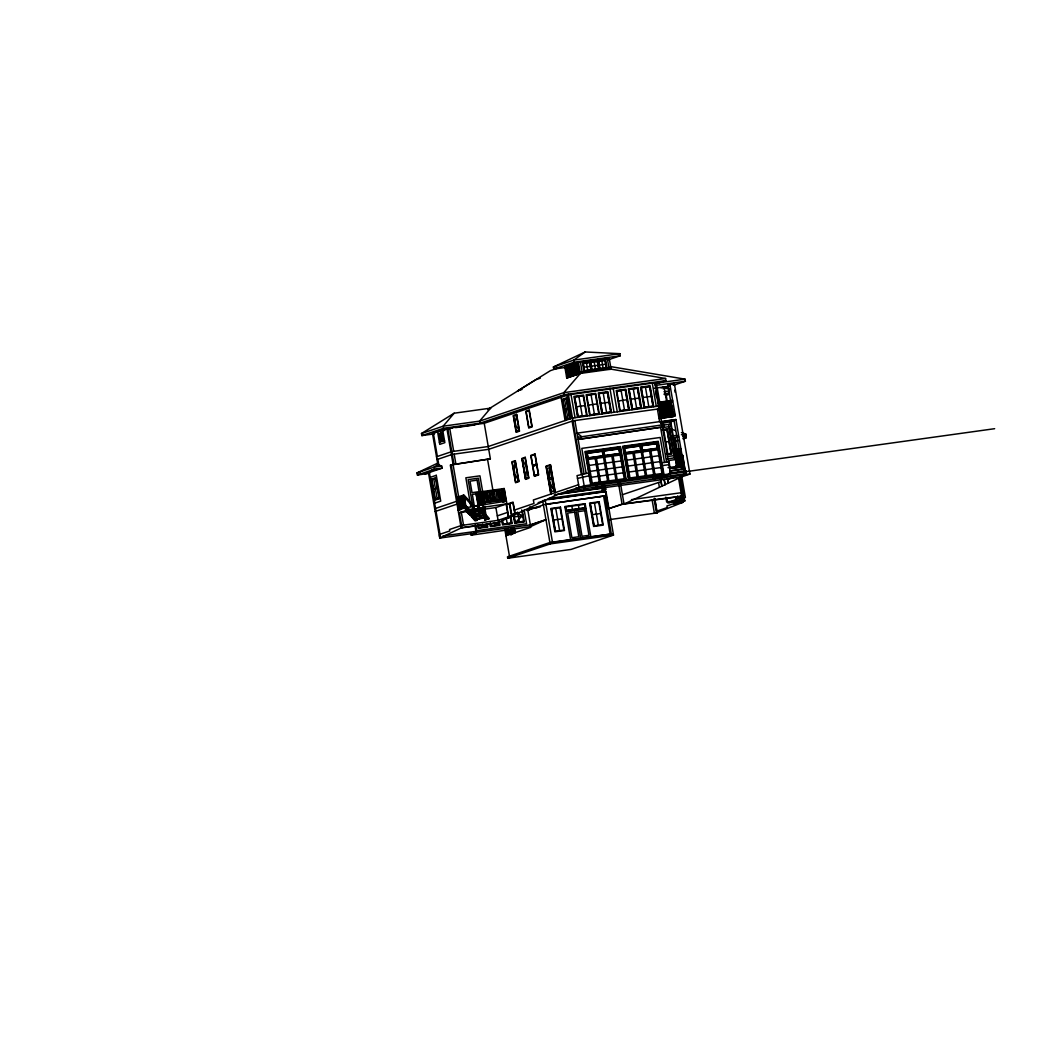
<?xml version="1.0" encoding="UTF-8"?>
<svg xmlns="http://www.w3.org/2000/svg" width="1047" height="1047" viewBox="0 0 1047 1047"><rect width="100%" height="100%" fill="white"/><g stroke="black" fill="none" stroke-linecap="round" stroke-linejoin="round"><path stroke-width="1.5" d="M676.179 449.294L683.22 455.969L676.179 449.294L675.982 450.092L680.786 449.425L680.969 448.626M514.928 463.625L515.163 461.439M528.46 477.628L525.633 478.584L525.869 476.398M525.96 475.508L526.144 473.794M526.248 472.76L526.445 470.901M526.549 469.959L525.895 466.124M514.221 469.841L514.888 473.741M514.326 468.899L514.522 467.198M514.601 466.53L514.81 464.672M548.942 477.759L548.654 480.311L549.754 482.392M549.086 476.594L549.361 474.121M549.531 472.747L549.884 469.658M550.041 468.349L550.395 465.221L546.285 466.609L551.023 494.014M515.242 422.281L515.713 425.03M515.464 420.986L515.883 418.591M516.132 417.151L516.485 415.188M672.37 401.171L658.445 403.043L661.089 416.235M421.849 435.604L443.496 428.288L443.13 426.194L479.605 421.116L490.637 408.134L454.162 413.212L443.13 426.194L421.483 433.51L421.849 435.604L434.531 433.838M655.095 384.236L665.918 380.585L665.565 378.49L611.082 369.159L580.365 373.426L563.823 392.651L479.605 421.116L479.971 423.21L443.496 428.288M513.763 514.09L515.203 522.466L516.354 521.419M517.283 520.568L518.422 519.521M519.482 518.54L520.752 517.388M521.485 516.721L522.558 515.726L521.197 515.072M611.082 369.159L609.158 357.982L578.441 362.262L564.83 366.869L566.754 378.006L569.28 376.082M608.569 359.71L620.23 355.771L619.876 353.677L585.181 351.962L573.795 360.089L553.392 366.987L553.758 369.081L566.466 367.314M425.082 473.925L442.083 468.179L441.716 466.085L437.868 464.593L434.047 467.145L417.033 472.904L417.4 474.998L428.275 473.48M421.483 433.51L454.162 413.212M488.373 409.181L550.395 370.664L557.776 368.164M487.915 409.835L490.637 408.134M585.181 351.962L553.392 366.987L556.572 366.542M430.396 472.511L428.472 472.773L439.766 538.093L462.002 527.57L498.464 522.492L495.885 507.559L506.944 503.829L504.157 488.517L480.678 491.789M994.65 428.694L584.174 485.834L558.496 494.066L497.639 522.885L461.164 527.963L450.315 465.117L490.376 458.822L484.238 423.289L568.456 394.824L654.846 382.796L670.551 473.781L653.485 479.133L652.975 476.228M670.159 417.164L673.365 416.719L667.842 384.759L674.307 383.477L689.96 474.055L681.348 476.961L625.988 503.175L608.477 508.711L603.844 481.895M668.994 502.691L683.547 495.82L680.197 476.359M681.767 476.568L685.366 497.417L676.349 501.67L675.734 498.097L678.521 497.155M437.581 463.206L417.033 472.904L420.213 472.459M683.311 501.107L679.228 502.887L682.749 502.39L682.461 500.715M470.849 533.067L471.202 535.161L476.228 533.015L474.867 525.123M682.749 502.39L656.993 512.598L654.702 498.346L657.136 512.873L609.249 519.665M580.247 372.169L566.558 376.841L580.208 372.222L610.872 367.916L610.008 368.204L610.231 369.447M553.758 369.081L574.162 362.183L620.23 355.771M567.186 368.269L570.026 367.314M573.992 365.979L576.818 365.01L578.036 371.999L575.196 372.954M540.278 378.176L535.698 379.734L517.519 390.963L522.1 389.405M567.788 371.764L570.628 370.808M571.191 370.612L574.031 369.656M574.594 369.46L577.421 368.505M603.831 359.788L609.158 357.982M568.39 375.258L571.23 374.289M566.623 377.182L580.221 372.588L610.925 368.256L610.074 368.544M578.441 362.262L580.365 373.426L567.618 377.745L565.694 366.568M437.868 464.593L432.503 433.537L447.776 428.367L484.238 423.289M479.971 423.21L564.189 394.745L665.918 380.585M439.805 437.711L442.632 436.756M439.387 442.279L444.491 440.551M564.425 409.691L568.115 408.448M653.42 383.281L654.846 382.796M436.507 456.754L451.781 451.597L488.255 446.519L572.473 418.054L658.851 406.027L657.437 406.511M516.302 431.508L519.129 430.539L518.095 428.864M528.905 427.241L531.745 426.286M436.992 459.554L452.265 454.385L488.74 449.307L572.958 420.842L659.335 408.827M661.05 387.953L664.099 386.919L669.36 417.387M663.065 388.803L668.876 386.827M673.3 385.335L685.392 381.252L685.026 379.158L610.27 366.542M417.4 474.998L434.4 469.239L442.083 468.179M665.159 394.536L666.01 394.248L669.962 416.785M665.892 395.439L668.981 394.392M453.076 464.567L460.85 509.588L458.939 509.85L451.165 464.829L490.376 458.822M431.835 479.578L435.657 478.283L439.086 498.176L435.264 499.471L431.835 479.578L435.617 478.492M664.531 402.192L667.161 415.384M668.13 401.629L670.198 416.745M669.085 401.564L672.331 416.025M672.318 400.334L672.475 401.132L672.318 400.334L657.608 402.441M670.604 401.341L673.561 415.607M671.768 401.498L665.565 403.448L666.913 403.867M665.683 404.142L671.572 402.153M665.892 404.116L669.609 402.964L668.771 403.095M671.624 402.284L670.368 402.611L672.999 415.803M577.774 437.332L663.706 424.689L664.073 426.783L578.127 439.426L664.073 426.783M433.615 489.499L437.306 488.255M662.358 416.052L660.421 402.729M668.444 415.214L666.494 401.878M674.739 414.285L660.003 416.405M667.934 417.413L673.417 415.554M666.285 403.985L668.575 417.243L674.176 415.45M669.347 417.216L674.216 415.711M532.792 465.352L536.483 464.109M532.753 465.549L536.574 464.266M532.844 466.072L536.666 464.789M435.303 499.275L438.994 498.032M532.949 466.229L536.627 464.986M661.167 421.993L675.956 419.533L684.738 471.281M660.709 423.695L674.333 420.973M458.062 497.77L457.303 497.168L463.965 495.048L473.65 505.57L475.979 519.05M457.748 497.678L459.489 507.795L457.905 497.613M460.667 507.468L458.599 497.39L460.34 507.507M459.11 497.207L460.994 507.285M460.51 496.736L462.25 506.866M461.832 496.291L464.03 506.329L462.957 506.617L461.217 496.5L462.159 496.239L463.9 506.368M457.434 497.862L463.729 495.859M476.922 493.189L479.094 505.753L478.165 505.937L475.992 493.373L481.319 491.697L483.478 504.261L482.562 504.445L482.314 503.057L505.321 499.799L505.282 501.291L505.321 499.799M478.296 492.993L479.958 503.515M481.45 492.456L476.411 494.027L480.521 492.64L482.248 502.652L478.139 504.052L479.186 503.777L477.327 493.634M482.667 492.326L484.408 502.338M434.688 508.724L456.571 501.33M486.318 491.684L487.601 501.893L485.991 491.724M487.457 491.553L489.525 501.631M515.713 481.934L518.54 480.979L517.689 479.29M534.559 475.56L538.237 474.317M489.198 491.279L491.122 501.408L489.368 491.292M491.108 491.017L492.718 501.186M492.247 490.886L494.001 501.003L492.666 490.794M493.948 490.624L496.016 500.702M495.859 490.349L497.469 500.518M497.142 490.179L499.21 500.257M435.172 511.512L457.042 504.117M500.754 500.034L499 489.917L500.61 500.086M500.597 489.695L502.207 499.864M504.157 488.517L506.041 501.173L503.005 502.207M501.709 489.682L503.581 499.641M503.528 489.381L504.968 499.498L503.528 489.381L479.997 492.744L481.738 502.861L480.377 492.653M457.303 497.168L459.24 508.332L465.457 505.871L463.978 497.286M459.24 508.332L465.535 506.329L465.784 507.73L475.508 518.239L465.496 507.69L458.089 510.138M478.78 503.96L481.515 503.031L479.67 492.901L481.345 504.942L474.317 505.923L472.328 494.406L479.356 493.425M482.314 503.057L478.845 504.353M675.982 450.092L679.974 467.355L675.119 438.078L674.268 438.366L675.079 443.117M486.462 502.023L484.408 492.051M465.535 506.329L465.143 507.821L506.316 501.081M683.325 436.835L686.191 435.866L685.89 434.099L681.401 432.581M458.573 512.925L466.609 510.399C467.865 522.073 499.641 506.813 472.053 514.758M467.944 509.954L479.304 508.371L466.556 510.046M674.137 441.913L678.6 440.407M683.076 438.889L686.047 437.882L685.746 436.128L682.919 436.52M477.916 508.476L479.251 508.017M477.969 505.963L489.158 518.645L477.484 506.028L477.969 508.816L479.304 508.371M479.984 508.24L482.706 507.311L483.57 512.297M469.894 511.878L468.624 512.677L481.319 510.648L468.14 512.742L481.319 510.648M484.054 507.128L506.944 503.829M468.14 512.742L469.475 512.297M481.254 510.295L479.984 511.093M483.269 512.572L470.627 514.954M577.499 478.414L589.16 475.77M470.155 515.019L483.321 512.925M474.644 519.508L472.105 516.943L485.271 514.849L483.936 515.294M472.158 517.297L485.337 515.189L484.329 508.724M676.571 449.988L676.82 449.202M677.854 449.817L681.1 466.975M485.337 515.189L475.482 516.838M679.267 449.634L683.01 469.043M675.236 452.068L673.888 451.637L680.092 449.687M474.173 519.574L487.274 517.126L475.286 518.788L473.008 505.662L475.613 518.815L477.327 520.294L475.155 520.896L465.98 510.491L463.481 496.082L472.773 506.172M578.585 484.696L533.355 499.982L533.983 503.463L514.417 510.072M674.006 452.33L679.896 450.341M477.432 518.762L487.274 517.126M477.484 519.103L487.339 517.467M477.969 508.816L487.156 519.22L488.674 518.71M497.325 515.857L507.612 512.376M484.041 515.098L484.905 520.084L484.787 515.935L487.64 519.155L489.158 518.645M486.266 519.888L484.905 520.084M538.145 502.665L542.398 501.225M439.478 536.43L439.596 534.402L449.804 530.947L449.556 529.494L461.622 525.411L498.097 520.333L508.384 516.852M527.439 510.255L530.292 509.287L529.861 506.787M515.333 514.509L513.043 502.089L506.238 504.392L508.462 517.297L511.865 516.145M526.903 510.53L543.314 504.981M549.243 503.869L550.382 503.489M678.77 463.219L679.254 466.072M678.692 463.572L683.102 462.957M683.063 462.695L678.626 463.284M673.888 451.637L674.608 451.532L677.069 465.758L676.31 465.863L681.649 463.834M676.31 465.863L681.78 464.017M604.027 491.632L602.47 492.169L604.394 491.894M679.464 466.046L676.441 449.988M679.621 467.42L681.662 466.831L669.596 468.506M599.159 496.919L600.284 496.54M604.76 495.912L544.767 504.497L604.76 495.912L611.33 533.957L572.081 539.65M660.199 478.204L665.303 476.477L686.413 473.532L685.968 470.914L669.373 473.231M669.177 473.597L684.267 471.49L680.956 454.333L683.927 471.516L685.968 470.914M530.384 525.005L544.846 520.11M507.978 528.617L508.292 533.59L515.032 530.934M622.415 494.708L660.971 481.685M675.472 476.778L667.777 479.382L668.418 483.086M514.313 531.313L508.227 533.237M508.292 533.59L515.098 531.287M681.322 475.259L686.413 473.532M505.937 535.737L530.79 527.335L527.74 509.64L530.292 509.287M510.53 534.533L514.993 533.015M608.477 508.711L622.075 504.117L683.547 495.82M613.254 533.682L549.911 542.503L507.481 556.847L507.73 558.234L550.146 543.903L613.503 535.082L605.951 491.37L546.756 499.615M678.678 501.984L666.939 505.95L667.227 507.599L656.849 511.106M673.81 501.12L674.347 504.235L684.751 501.016L684.463 499.327L666.651 501.984L665.827 497.155M684.751 501.016L674.347 504.235M657.136 512.873L656.495 513.082L653.995 498.608M613.503 535.082L571.073 549.426L507.73 558.234M566.754 378.006L580.365 373.426M669.609 474.069L670.564 473.807M663.994 475.835L575.601 488.282M471.202 535.161L530.659 526.576L545.958 519.613L530.371 524.874L474.055 532.622M619.876 353.677L573.795 360.089L574.162 362.183M564.83 366.869L568.063 366.411M583.938 367.222L590.325 366.332M591.607 366.149L598.007 365.259M599.29 365.076L605.69 364.186M592.209 369.643L598.609 368.753L597.405 361.765M665.565 378.49L563.823 392.651L564.189 394.745M656.482 383.137L685.026 379.158M655.252 385.44L685.392 381.252M583.048 395.858L574.738 397.009L578.114 416.549L586.425 415.397M586.896 395.321L595.206 394.156M616.971 391.133L625.281 389.968L628.658 409.521L620.348 410.673M667.842 384.759L672.318 384.144M654.192 388.293L668.706 386.278M664.007 391.709L669.046 391.002M664.217 393.829L668.915 393.175M664.23 394.497L666.01 394.248M576.426 406.786L584.736 405.621M588.584 405.084L596.895 403.933M600.572 403.422L609.053 402.244M618.659 400.909L626.97 399.745M630.817 399.208L639.128 398.056M642.806 397.546L651.286 396.355M446.035 428.956L452.435 428.066M455.628 427.621L474.828 424.951M440.08 430.971L444.883 430.304M432.503 433.537L434.413 433.262M670.8 402.414L671.703 402.153M670.119 402.65L670.944 402.506M667.436 403.553L668.928 403.187M666.756 403.789L667.58 403.645M590.272 414.861L598.583 413.709M661.233 411.105L668.117 410.149M661.717 413.905L668.601 412.937M660.042 416.667L674.778 414.547M670.734 416.523L668.693 403.226M659.348 418.277L675.354 416.052L669.831 384.092M668.575 417.243L666.258 401.904M669.282 417.007L667.345 403.684M662.162 418.277L666.965 417.609M663.706 424.689L659.584 421.653L577.041 433.144L581.177 436.18L581.53 438.274M661.56 421.548L675.956 419.533M441.716 466.085L434.047 467.145L434.4 469.239M672.357 435.984L676.872 435.356M681.375 434.727L685.89 434.099M431.848 470.103L439.531 469.043M672.658 437.751L678.678 436.913M683.181 436.285L686.191 435.866M675.119 438.078L673.195 438.353L675.38 450.995M683.22 438.274L686.047 437.882M665.761 441.952L668.968 441.507M587.066 453.194L619.052 448.744M624.81 447.933L656.809 443.483M625.007 448.09L640.044 445.996L640.829 450.537L625.792 452.631M587.904 458.076L619.903 453.626M625.661 452.828L657.647 448.365M588.152 459.476L620.138 455.026M625.897 454.215L657.896 449.765M675.865 449.399L680.668 448.731M677.029 450.354L679.856 467.394M679.228 450.576L680.144 450.315M680.537 467.158L677.37 450.93L680.432 467.198M678.443 450.838L679.843 450.511L674.726 452.239L676.257 465.601M677.095 451.296L678.6 450.93M675.865 451.715L677.252 451.388M675.079 451.977L676.48 451.65M670.237 470.757L683.809 468.873L681.78 469.462L679.045 452.265M589.173 465.405L596.214 464.423M597.484 464.253L604.525 463.271M605.807 463.088L612.848 462.107M614.131 461.936L621.159 460.955M626.917 460.157L633.958 459.175M635.241 458.992L642.282 458.01M643.565 457.84L650.593 456.858M651.875 456.675L658.916 455.694M680.615 453.757L683.154 469.056M685.065 471.124L682.775 455.798M676.323 457.631L666.874 458.939M590.194 471.333L597.235 470.365M598.518 470.182L605.559 469.2M606.828 469.017L613.869 468.048M615.152 467.865L622.193 466.883M627.951 466.085L634.979 465.104M636.262 464.92L643.303 463.952M644.586 463.769L651.627 462.787M652.896 462.604L659.937 461.635M676.624 459.424L668.824 460.51L670.08 467.865M588.676 472.982L577.015 475.613L579.083 487.549M661.94 462.787L668.496 461.871M662.424 465.575L668.981 464.659M678.286 464.973L676.336 451.637M475.992 493.373L478.806 505.845M591.215 477.275L598.256 476.293M599.538 476.11L606.579 475.129M607.862 474.958L614.89 473.977M616.173 473.794L623.214 472.812M628.972 472.014L636.013 471.032M637.296 470.862L644.324 469.881M645.606 469.697L652.647 468.716M653.93 468.546L660.971 467.564M677.003 465.405L674.988 452.095M677.605 465.195L675.668 451.872M478.636 493.202L480.377 503.319L478.767 493.15M667.986 467.643L683.874 465.431M672.423 468.454L678.456 467.616M682.683 469.213L673.967 420.213M683.259 469.017L679.477 449.569M670.041 471.124L682.121 469.396M592.249 483.204L624.234 478.754M629.993 477.956L661.992 473.493M482.248 502.652L505.256 499.393M567.055 491.174L689.96 474.055M479.081 503.764L477.576 493.608L478.937 503.803M480.102 503.463L478.047 493.032M464.816 505.963L465.81 505.753L475.102 515.831L465.169 505.845M465.889 506.211L474.54 516.38M461.688 507.049L460.104 496.932M505.282 501.291L506.041 501.173M558.496 494.066L681.348 476.961M554.282 494.851L602.234 488.177M479.094 505.753L476.28 493.268M606.305 489.093L603.53 489.486L602.038 482.981M602.117 489.865L604.996 489.459M602.051 490.402L605.258 489.957M548.615 498.503L602.719 490.978M469.449 510.007L478.453 508.75L482.968 513.881M548.798 499.55L602.889 492.025L601.423 483.505M545.238 500.27L542.673 500.623L550.146 543.903M495.885 507.559L459.424 512.637L462.002 527.57M529.128 508.41L540.265 506.866M529.206 508.855L537.163 507.743M477.327 520.294L475.286 518.788M631.459 499.641L682.971 492.47M514.247 516.891L522.558 515.726M623.148 504.131L682.723 496.213M685.366 497.417L677.998 498.437L677.579 496.016M478.728 527.544L487.051 526.392L486.567 523.592M515.203 522.466L523.526 521.314M684.673 500.505L667.711 502.874L666.952 498.477M553.51 520.058L561.833 518.906M592.222 514.679L600.546 513.514M442.96 535.946L475.94 531.353M439.766 538.093L476.228 533.015M514.313 531.222L514.142 528.159M512.389 531.915L511.525 528.997M511.826 532.112L511.067 529.154M508.75 533.106L508.214 528.578M552.947 542.307L570.628 539.846M664.034 425.043L670.538 424.153M662.594 427.556L668.85 426.692L673.849 455.654L667.489 456.544M662.816 429.492L667.436 428.851L671.768 453.979L667.148 454.62M661.652 430.186L667.057 429.44L671.192 453.521L665.813 454.267M663.798 387.927L670.08 389.235M670.944 429.034L675.42 430.553M485.18 525.542L487.051 526.392M516.197 512.65L517.401 513.239M518.671 513.855L520.267 514.614M482.876 524.429L484.159 525.057M676.768 449.83L683.22 455.969M676.218 450.014L682.579 456.047M603.543 484.565L604.852 485.926M473.414 506.081L463.324 495.139L464.122 495.99M465.771 506.081L475.181 516.302M516.341 426.024L517.493 427.896M550.251 483.334L551.311 485.35M551.848 486.384L553.104 488.779M553.601 489.721L555.132 492.613L550.395 465.221M523.081 460.641L522.257 459.044L525.633 478.584M523.5 461.465L524.351 463.127M524.704 463.821L525.489 465.352M515.386 474.71L516.132 476.202M516.564 477.052L517.375 478.675M674.805 390.204L675.171 392.298M682.631 455.667L685.301 471.098M681.204 454.306L684.162 471.477M672.148 406.733L672.658 409.678M673.169 412.623L673.326 415.646L670.813 401.276M679.359 450.576L682.579 469.239M670.708 402.545L672.894 415.842M679.032 450.733L682.107 469.449M678.796 450.76L682.016 469.436M670.289 404.247L672.226 416.065M677.959 449.778L680.995 467.014M671.978 416.104L669.295 401.485L671.31 416.326L669.02 403.069M678.011 451.035L680.759 467.041M669.125 403.03L671.546 416.3M668.444 403.252L670.878 416.523M668.012 401.668L670.63 416.549M667.777 401.695L670.198 414.965M670.734 421.627L678.247 465.09M680.013 477.864L682.749 493.674M683.024 495.257L683.442 497.678M670.224 422.36L677.893 466.779M666.154 401.943L668.85 417.203M682.539 499.602L682.853 501.369M668.771 424.388L674.556 457.879M663.222 402.336L665.643 415.594M661.94 402.506L663.89 415.842L661.599 402.585M661.704 402.545L664.125 415.803M656.979 386.487L662.502 418.434M655.985 391.107L660.749 418.682M655.867 393.292L656.417 396.473M657.411 409.089L659.584 421.653M660.67 427.935L666.586 462.133M652.281 383.15L656.299 406.38M664.505 462.421L660.186 437.476L581.805 448.378L586.124 473.336M667.423 478.649L668.208 483.191M653.734 406.746L650.122 385.806L640.515 387.141L644.141 408.081M664.007 474.723L658.236 441.324L622.716 446.258L628.488 479.657M663.523 474.788L657.843 441.913L623.292 446.716L628.972 479.591M664.361 479.788L665.185 484.617M664.086 479.552L664.989 484.709M656.561 442.083L662.241 474.958M645.436 387.168L648.813 406.707M660.788 479.304L661.966 486.174M660.487 478.845L661.756 486.24M658.563 482.497L659.401 487.352M650.854 450.747L654.951 474.474M649.572 450.917L653.668 474.657M641.575 408.435L637.963 387.495L628.357 388.83L631.982 409.77M633.278 388.856L636.655 408.409M652.216 500.505L654.427 513.37M641.445 445.616L642.295 450.511M642.531 451.898L646.627 475.639M640.175 445.8L641.013 450.681M641.248 452.082L645.358 475.809M629.417 410.123L625.805 389.183L616.212 390.518L619.824 411.458M634.22 453.063L638.317 476.791M632.938 453.233L637.034 476.974M621.12 390.557L624.496 410.097M624.575 446.546L630.255 479.421M613.254 388.594L617.259 411.824M607.286 358.244L609.21 369.421M626.25 479.971L620.478 446.572L584.972 451.519L590.744 484.918M609.904 388.188L614.066 412.269M625.766 480.036L620.099 447.161L585.535 451.977L591.215 484.853M605.087 360.705L606.292 367.68L599.892 368.57L598.688 361.595M618.816 447.344L624.496 480.22M611.5 412.623L607.888 391.683L598.295 393.018L601.907 413.958M601.881 361.15L603.085 368.125M619.955 480.416L623.999 503.856M597.929 360.979L599.368 369.355M603.216 393.044L606.579 412.597M617.952 480.18L622.075 504.117M613.097 455.995L617.193 479.735M611.814 456.178L615.924 479.906M594.212 362.21L595.416 369.198M599.342 414.311L595.73 393.371L586.137 394.706L589.749 415.646M590.246 362.053L591.699 370.429M589.723 362.838L590.94 369.813L584.54 370.703L583.323 363.728M603.7 450.877L604.538 455.759M604.786 457.159L608.883 480.887M602.418 451.048L603.255 455.942M603.504 457.33L607.6 481.07M586.529 363.283L587.733 370.258M591.058 394.745L594.434 414.285M580.404 361.987L582.341 373.164M603.635 496.291L610.205 534.336M596.463 458.311L600.559 482.052M595.18 458.494L599.29 482.222M587.184 415.999L583.572 395.072L573.978 396.407L577.591 417.347M577.604 362.55L579.528 373.714M596.672 482.588L597.484 487.248M575.405 365.495L576.609 372.47M595.259 482.458L596.083 487.248M573.586 365.377L575.039 373.753M578.899 396.433L582.276 415.973M586.817 451.794L592.497 484.669M572.002 366.646L573.206 373.622M594.487 503.097L598.282 525.084M570.183 366.515L571.636 374.891M568.6 367.798L569.804 374.774M590.325 503.686L594.12 525.673M571.021 394.47L575.039 417.701M574.882 420.58L584.043 473.624M584.344 485.612L584.893 488.805M568.312 393.973L584.174 485.834M583.545 485.729L584.095 488.923M572.107 421.13L581.268 474.186M567.042 395.308L571.06 418.538M590.901 537.019L586.019 508.75L565.746 511.577L570.602 539.663M570.209 418.826L566.584 397.886L562.344 399.313L565.956 420.253M584.632 504.471L585.208 507.795L566.205 510.439L565.629 507.114M564.582 399.3L567.958 418.839M560.852 395.923L565.105 420.541M578.389 505.348L578.965 508.659M575.889 510.164L580.771 538.433M571.871 506.251L572.447 509.575M555.342 492.548L550.513 464.632L545.984 466.164L550.801 494.079M555.774 508.489L559.569 530.476M551.612 509.064L555.42 531.051M545.16 499.838L552.463 542.15M524.194 510.046L526.562 523.749L476.66 530.698L475.6 524.599M522.388 510.923L524.285 521.916L514.692 523.251L513.056 513.828M521.72 509.941L523.709 521.458L515.072 522.662L513.58 514.025M517.676 512.114L519.364 521.89M514.247 527.701L515.072 532.491L514.417 532.727L513.593 527.924M513.907 528.198L514.548 531.182M513.58 528.355L513.75 531.418L513.331 528.382M513.004 528.539L513.174 531.601L512.768 528.578M510.766 515.765L512.127 523.618L502.534 524.953L501.709 520.241M512.899 528.578L513.423 531.575M510.308 515.962L511.551 523.16L502.913 524.364L502.167 520.045M512.441 528.735L512.611 531.797L512.088 528.8M512.205 528.774L512.847 531.758M511.878 528.931L512.284 531.955L511.63 528.957M511.302 529.115L511.721 532.151M510.74 529.311L510.91 532.373L510.386 529.376M510.504 529.337L511.486 534.624M510.177 529.507L510.347 532.557L509.824 529.573M509.928 529.533L510.91 534.821M509.601 529.69L509.771 532.753L509.365 529.73M509.038 529.887L509.208 532.949L508.803 529.913M508.934 529.926L509.444 532.91M507.206 523.579L506.238 518.003L510.399 517.414L511.368 523.003L503.044 524.167L502.324 519.979M507.86 528.643L508.646 533.132M506.539 528.787L507.638 535.161M506.028 529.311L507.075 535.357M498.686 489.957L500.427 500.086M505.465 529.494L506.512 535.541M504.85 529.455L509.47 556.179M499.157 520.595L499.969 525.306L490.376 526.641L489.826 523.5M498.909 521.969L499.406 524.848L490.755 526.052L490.258 523.173M498.725 521.903L499.21 524.691L490.886 525.856L490.415 523.068M487.627 459.751L492.915 490.297M492.391 490.834L494.276 500.963M494.564 522.479L495.048 525.28M486.174 491.737L487.915 501.853M482.994 492.286L484.722 502.298M482.693 491.815L479.932 475.835L465.85 477.798L470.823 506.565M482.811 492.273L484.892 504.602M484.617 506.931L486.004 514.915M487.274 523.853L487.81 526.994L478.217 528.329L477.668 525.188M486.75 523.657L487.248 526.536L478.61 527.74L478.257 524.756M481.031 491.789L483.204 504.353M484.316 513.148L478.374 478.191L468.127 479.618L474.867 518.33M480.128 492.692L481.986 502.822M479.421 492.928L481.28 503.07M478.885 493.163L480.625 503.28M482.405 524.181L482.889 526.968M464.371 497.39L466.137 507.612M465.169 507.743L465.653 510.53M462.839 496.016L464.593 506.133M461.963 496.252L463.585 506.408M461.675 496.409L463.428 506.526M449.687 428.105L453.704 451.336M454.189 454.123L455.825 463.638M461.531 496.461L463.284 506.578M447.776 428.367L453.914 463.9M459.424 497.168L461.177 507.285M446.925 428.655L453.063 464.187M461.334 512.376L463.546 525.136M442.685 430.081L444.857 442.645L439.753 444.373L437.581 431.809M443.64 440.839L442.2 432.463L438.798 433.615L440.237 441.991M440.617 433.746L441.821 440.722M433.353 433.249L437.358 456.479M437.842 459.267L438.824 464.96M433.772 479.107L437.149 498.647M429.322 472.485L440.591 537.7M678.6 478.387L681.623 496.069M509.379 503.843L506.539 504.85L508.593 516.695L511.433 515.726L509.379 503.843M576.989 364.225L566.78 367.667L568.233 376.043L578.428 372.601L576.989 364.225M570.065 367.117L567.081 368.125L568.351 375.454L571.322 374.446L570.065 367.117M573.468 365.966L570.484 366.974L571.754 374.303L574.724 373.295L573.468 365.966M576.871 364.814L573.887 365.822L575.156 373.151L578.127 372.143L576.871 364.814M573.429 366.162L570.589 367.117L571.793 374.106L574.633 373.151L573.429 366.162M442.07 433.065L439.099 434.073L440.368 441.402L443.339 440.394L442.07 433.065M442.03 433.262L439.203 434.217L440.407 441.206L443.234 440.237L442.03 433.262M516.642 414.39L513.239 415.541L516.132 432.293L519.534 431.142L516.642 414.39M529.259 410.136L525.856 411.275L528.748 428.027L532.151 426.888L529.259 410.136M516.524 414.992L513.54 415.999L516.263 431.704L519.233 430.697L516.524 414.992M529.128 410.725L526.157 411.733L528.866 427.438L531.85 426.43L529.128 410.725M566.466 398.475L562.645 399.771L566.074 419.664L569.908 418.368L566.466 398.475M566.427 398.671L562.736 399.915L566.113 419.467L569.804 418.224L566.427 398.671M436.272 475.312L430.317 477.327L434.78 503.149L440.722 501.133L436.272 475.312M435.774 477.694L431.521 479.133L435.146 500.073L439.4 498.634L435.774 477.694M663.562 402.27L665.408 415.633L663.458 402.297M515.333 460.641L511.931 461.792L515.543 482.732L518.946 481.581L515.333 460.641M525.254 457.29L521.851 458.442L525.463 479.369L528.866 478.23L525.254 457.29M535.03 453.979L530.777 455.419L534.389 476.359L538.642 474.919L535.03 453.979M515.203 461.23L512.232 462.237L515.674 482.13L518.645 481.123L515.203 461.23M525.123 457.879L522.152 458.887L525.594 478.78L528.565 477.772L525.123 457.879M534.912 454.581L531.078 455.864L534.52 475.757L538.341 474.474L534.912 454.581M462.669 496.003L464.266 506.172L462.669 496.003M549.911 467.603L547.502 468.415L549.178 478.152L551.586 477.327L549.911 467.603M502.167 489.577L503.764 499.655L502.167 489.577M551.861 478.898L549.453 479.709L551.507 491.632L553.915 490.807L551.861 478.898M512.912 502.691L509.837 503.725L511.878 515.582L514.967 514.548L512.912 502.691M605.598 359.906L582.564 363.113L584.017 371.489L607.051 368.282L605.598 359.906M589.854 362.642L583.14 363.571L584.409 370.9L591.123 369.971L589.854 362.642M597.536 361.568L590.822 362.511L592.078 369.84L598.805 368.897L597.536 361.568M605.218 360.508L598.491 361.437L599.761 368.766L606.475 367.837L605.218 360.508M583.179 395.661L574.541 396.852L577.983 416.745L586.621 415.554L583.179 395.661M595.337 393.96L586.7 395.164L590.142 415.057L598.779 413.853L595.337 393.96M607.496 392.272L598.858 393.476L602.3 413.369L610.938 412.165L607.496 392.272M625.412 389.772L616.775 390.976L620.217 410.869L628.854 409.665L625.412 389.772M637.571 388.084L628.933 389.288L632.375 409.181L641.013 407.977L637.571 388.084M649.729 386.395L641.091 387.599L644.533 407.492L653.171 406.288L649.729 386.395M607.365 392.468L599.054 393.62L602.431 413.172L610.741 412.008L607.365 392.468M637.44 388.28L629.129 389.445L632.506 408.984L640.816 407.82L637.44 388.28M649.598 386.592L641.288 387.743L644.651 407.296L652.975 406.131L649.598 386.592M602.287 451.257L587.249 453.338L588.034 457.879L603.072 455.785L602.287 451.257M618.921 448.941L603.883 451.021L604.669 455.563L619.706 453.469L618.921 448.941M656.678 443.679L641.641 445.773L642.426 450.315L657.464 448.221L656.678 443.679M477.066 480.167L470.038 481.149L472.027 492.666L479.055 491.684L477.066 480.167M560.459 507.128L550.853 508.462L554.897 531.837L564.49 530.502L560.459 507.128M585.142 503.686L564.87 506.512L565.694 511.224L585.967 508.41L585.142 503.686M599.159 501.735L589.566 503.07L593.61 526.458L603.203 525.123L599.159 501.735M560.066 507.716L551.429 508.921L555.29 531.248L563.927 530.057L560.066 507.716M584.763 504.274L565.445 506.97L566.074 510.635L585.391 507.952L584.763 504.274M598.779 502.324L590.142 503.528L593.989 525.869L602.64 524.665L598.779 502.324M574.594 512.127L567.644 513.095L571.898 537.7L578.834 536.731L574.594 512.127M584.723 510.727L577.787 511.682L582.04 536.286L588.977 535.318L584.723 510.727M666.926 429.636L663.706 430.081L667.803 453.822L671.009 453.377L666.926 429.636"/></g></svg>
